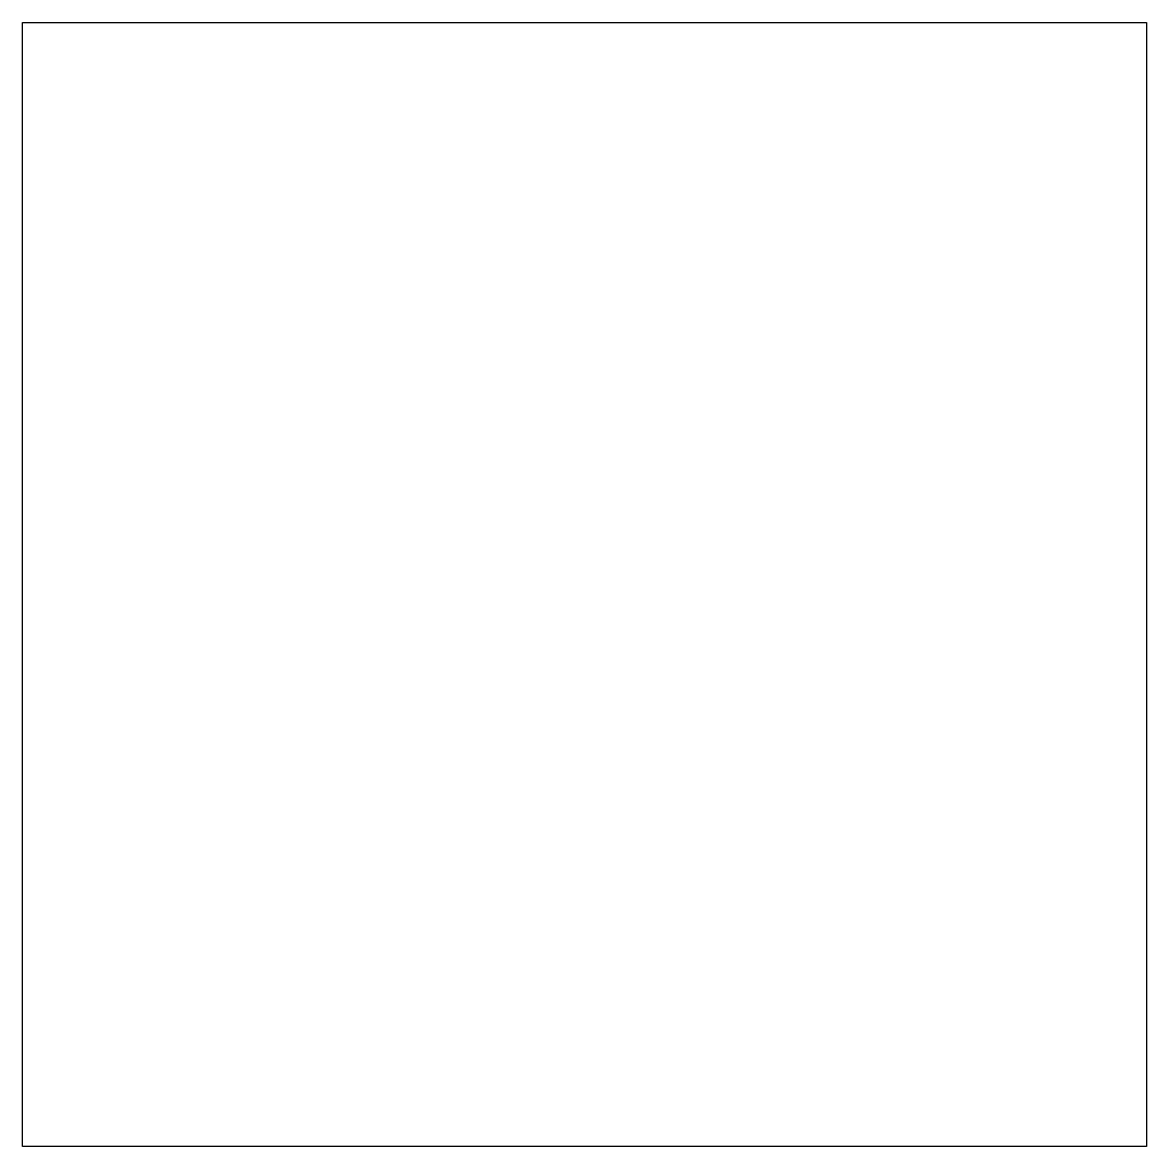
# Model space of a CAD drawing. Header units: millimetres. Extents: x 0 to 14400, y 0 to 14400.
import ezdxf

# ---------------------------------------------------------------- set-up
doc = ezdxf.new("R2010")
doc.units = ezdxf.units.MM

msp = doc.modelspace()

# ---------------------------------------------------------------- linework, layer by layer
msp.add_lwpolyline([(0, 0), (0, 14400), (14400, 14400), (14400, 0), (0, 0)], close=True)

doc.saveas('drawing.dxf')
